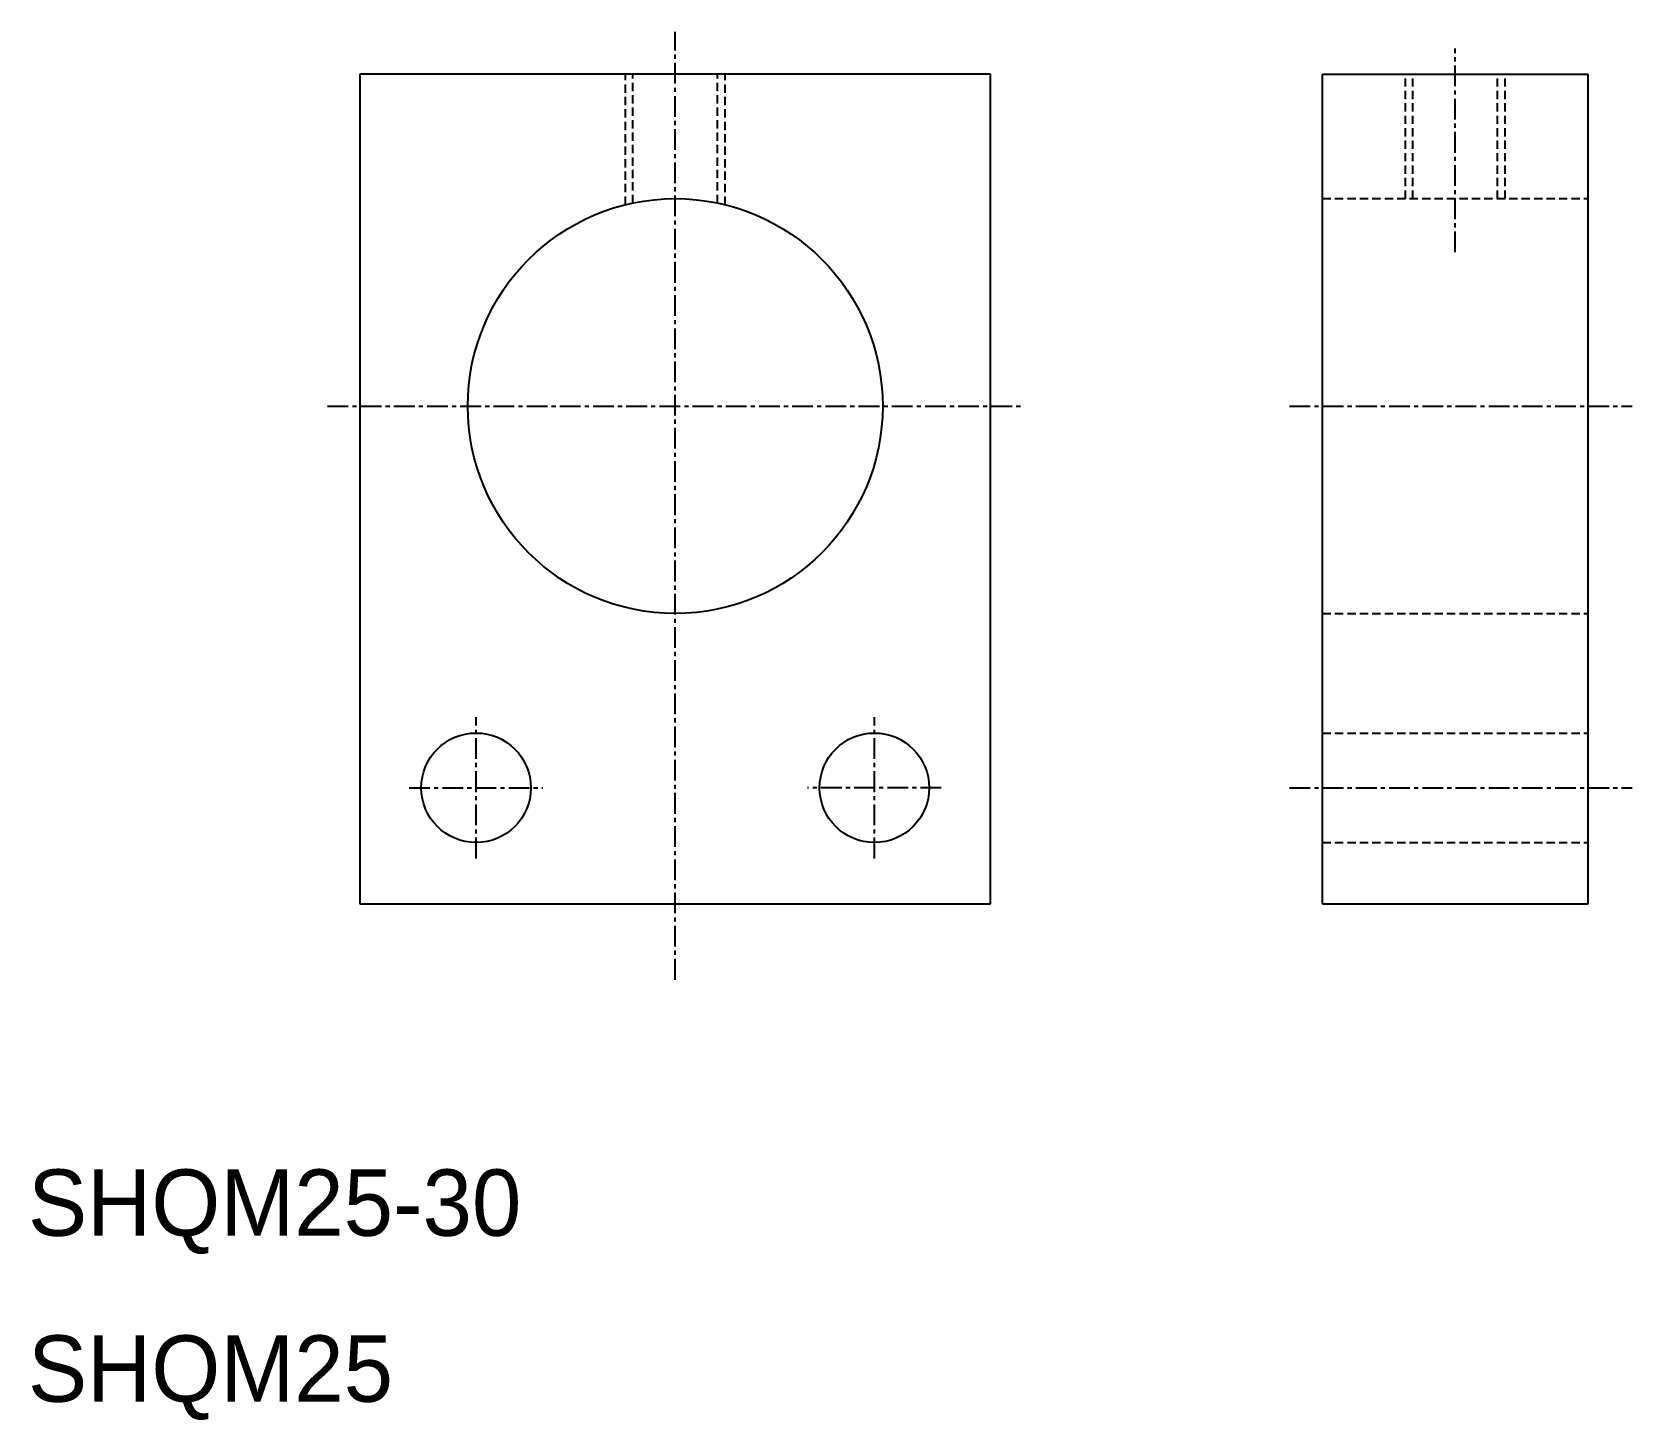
# Model space of a CAD drawing. Extents: x 10.2 to 106.6, y 8.9 to 92.5.
import ezdxf

# ---------------------------------------------------------------- set-up
doc = ezdxf.new("R2010")
doc.units = 0
doc.linetypes.add('CENTER', pattern=[2, 1.25, -0.25, 0.25, -0.25])
doc.linetypes.add('DASHED', pattern=[0.75, 0.5, -0.25])
doc.layers.get('0').update_dxf_attribs({"linetype": 'CONTINUOUS'})
doc.layers.add('CENTER', color=1, linetype='CENTER')

msp = doc.modelspace()

# ---------------------------------------------------------------- linework, layer by layer
at = {"color": 7, "linetype": 'CONTINUOUS'}
for p, q in [((30, 90), (30, 40)), ((68, 90), (30, 90)), ((68, 40), (68, 90)), ((88, 90), (104, 90)), ((88, 90), (104, 90)), ((88, 40), (88, 90)), ((104, 40), (104, 90)), ((30, 40), (68, 40)), ((88, 40), (104, 40))]:
    msp.add_line(p, q, dxfattribs=at)
at = {"color": 3, "linetype": 'DASHED'}
for p, q in [((46, 82.135), (46, 90)), ((46.45, 82.237), (46.45, 90)), ((51.55, 82.237), (51.55, 90)), ((52, 82.135), (52, 90)), ((93, 82.5), (93, 90)), ((93.45, 82.5), (93.45, 90)), ((98.55, 82.5), (98.55, 90)), ((99, 82.5), (99, 90)), ((88, 82.5), (104, 82.5)), ((88, 57.5), (104, 57.5)), ((88, 50.3), (104, 50.3)), ((88, 43.7), (104, 43.7))]:
    msp.add_line(p, q, dxfattribs=at)
at = {"color": 7, "linetype": 'CONTINUOUS'}
for centre, radius in [((49, 70), 12.5), ((37, 47), 3.3), ((61, 47), 3.3)]:
    msp.add_circle(centre, radius, dxfattribs=at)
at = {"layer": 'CENTER', "color": 1, "linetype": 'CENTER'}
for p, q in [((49, 35.436), (49, 92.544)), ((96, 79.27), (96, 91.551)), ((28.05, 70), (69.95, 70)), ((86.015, 70), (106.648, 70)), ((37, 42.744), (37, 51.256)), ((61, 42.744), (61, 51.256)), ((32.968, 47), (41.032, 47)), ((65.032, 47), (56.968, 47)), ((86.015, 47), (106.648, 47))]:
    msp.add_line(p, q, dxfattribs=at)

# ---------------------------------------------------------------- texts
at = {"color": 7, "linetype": 'CONTINUOUS'}
for s, p in [('SHQM25-30', (10, 20)), ('SHQM25', (10, 10))]:
    msp.add_text(s, height=4, dxfattribs=at).set_placement(p)

doc.saveas('drawing.dxf')
